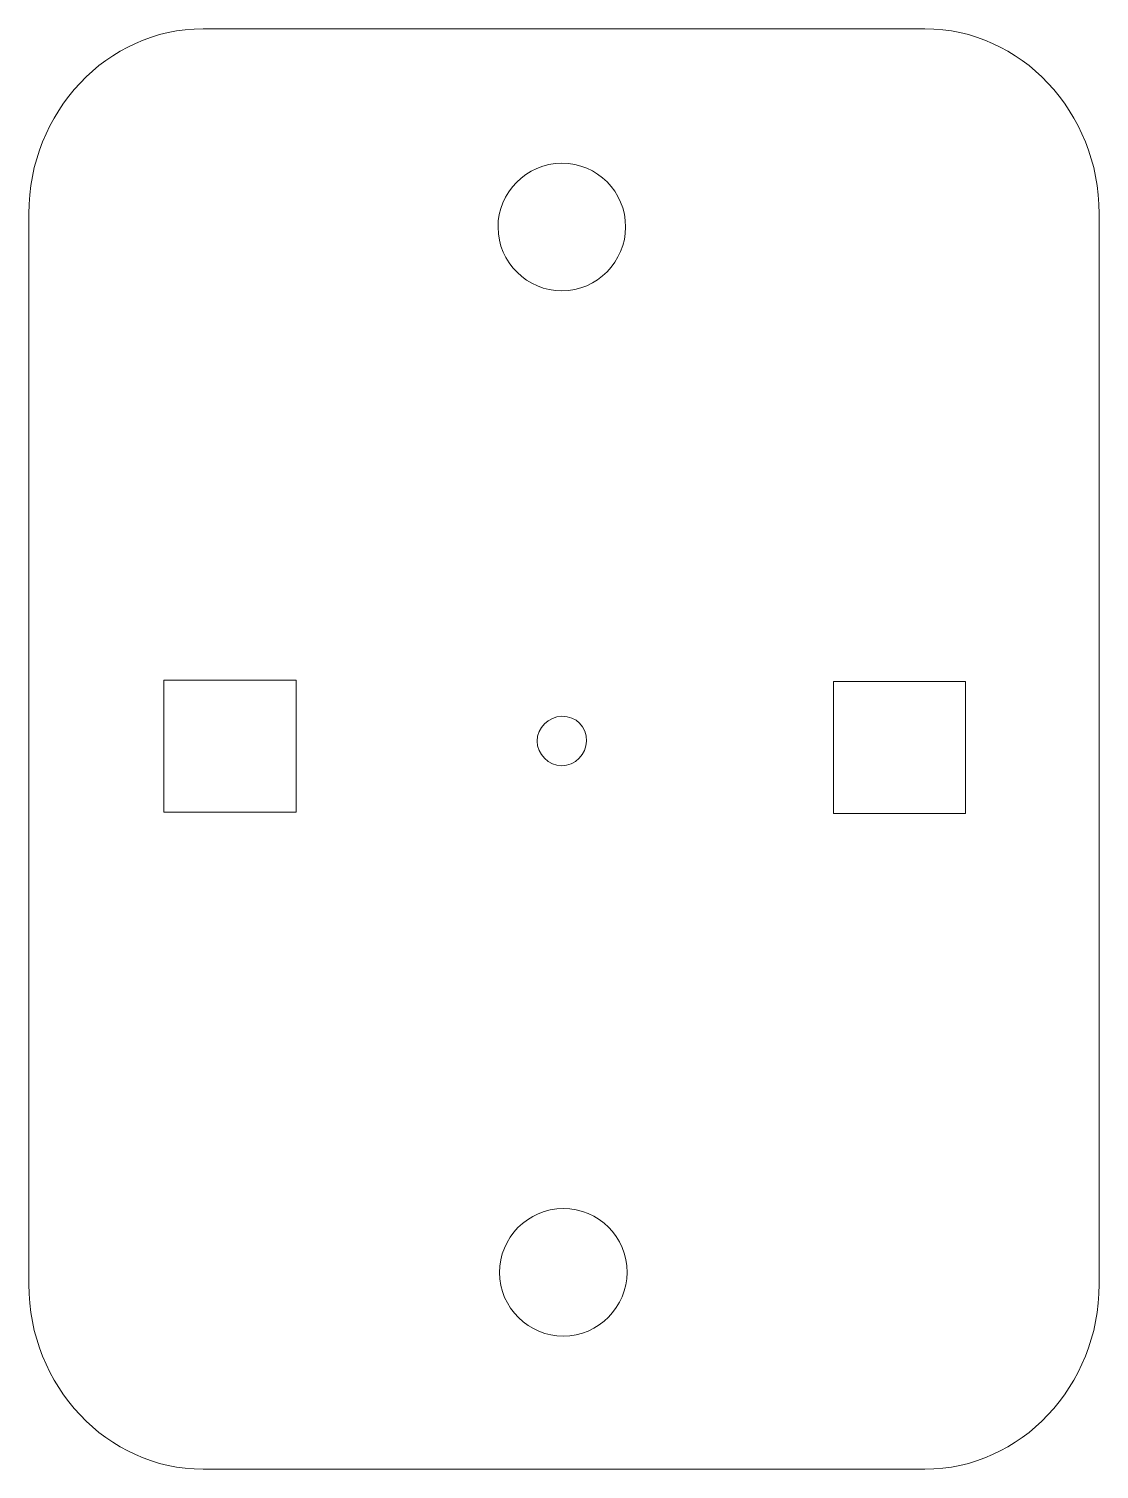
# Model space of a CAD drawing. Header units: inches. Extents: x 5 to 31, y -40 to -5.
import ezdxf

# ---------------------------------------------------------------- set-up
doc = ezdxf.new("R2010")
doc.units = ezdxf.units.IN
doc.header["$MEASUREMENT"] = 0
doc.layers.add('Layer 1', color=7, linetype='Continuous')

# ---------------------------------------------------------------- blocks, each defined once
blk = doc.blocks.new('block 2')
at = {"layer": 'Layer 1', "lineweight": 0}
for points in [[(8.281, -20.824), (11.491, -20.824), (11.491, -24.035), (8.281, -24.035), (8.281, -20.824)], [(24.544, -20.86), (27.754, -20.86), (27.754, -24.07), (24.544, -24.07), (24.544, -20.86)]]:
    blk.add_lwpolyline(points, dxfattribs=at)
for points, knots in [([(26.767, -40), (26.767, -40), (9.233, -40), (9.233, -40), (6.905, -40), (5, -37.979), (5, -35.508), (5, -35.508), (5, -9.492), (5, -9.492), (5, -7.022), (6.905, -5), (9.233, -5), (9.233, -5), (26.767, -5), (26.767, -5), (29.095, -5), (31, -7.022), (31, -9.492), (31, -9.492), (31, -35.508), (31, -35.508), (31, -37.979), (29.095, -40), (26.767, -40)], [0, 0, 0, 0, 1, 1, 1, 2, 2, 2, 3, 3, 3, 4, 4, 4, 5, 5, 5, 6, 6, 6, 7, 7, 7, 8, 8, 8, 8]), ([(19.497, -9.818), (19.497, -10.647), (18.812, -11.368), (17.947, -11.368), (17.118, -11.368), (16.397, -10.683), (16.397, -9.818), (16.397, -8.989), (17.082, -8.267), (17.947, -8.267), (18.812, -8.267), (19.497, -8.953), (19.497, -9.818)], [0, 0, 0, 0, 1, 1, 1, 2, 2, 2, 3, 3, 3, 4, 4, 4, 4]), ([(18.547, -22.306), (18.547, -22.624), (18.265, -22.906), (17.947, -22.906), (17.629, -22.906), (17.347, -22.624), (17.347, -22.306), (17.347, -21.989), (17.629, -21.706), (17.947, -21.706), (18.3, -21.706), (18.547, -21.953), (18.547, -22.306)], [0, 0, 0, 0, 1, 1, 1, 2, 2, 2, 3, 3, 3, 4, 4, 4, 4]), ([(19.532, -35.218), (19.532, -36.047), (18.848, -36.768), (17.982, -36.768), (17.153, -36.768), (16.432, -36.083), (16.432, -35.218), (16.432, -34.388), (17.117, -33.667), (17.982, -33.667), (18.848, -33.667), (19.532, -34.353), (19.532, -35.218)], [0, 0, 0, 0, 1, 1, 1, 2, 2, 2, 3, 3, 3, 4, 4, 4, 4])]:
    blk.add_open_spline(points, degree=3, knots=knots, dxfattribs=at)

msp = doc.modelspace()

# ---------------------------------------------------------------- block references
at = {"layer": 'Layer 1'}
msp.add_blockref('block 2', (0, 0), dxfattribs=at)

doc.saveas('drawing.dxf')
